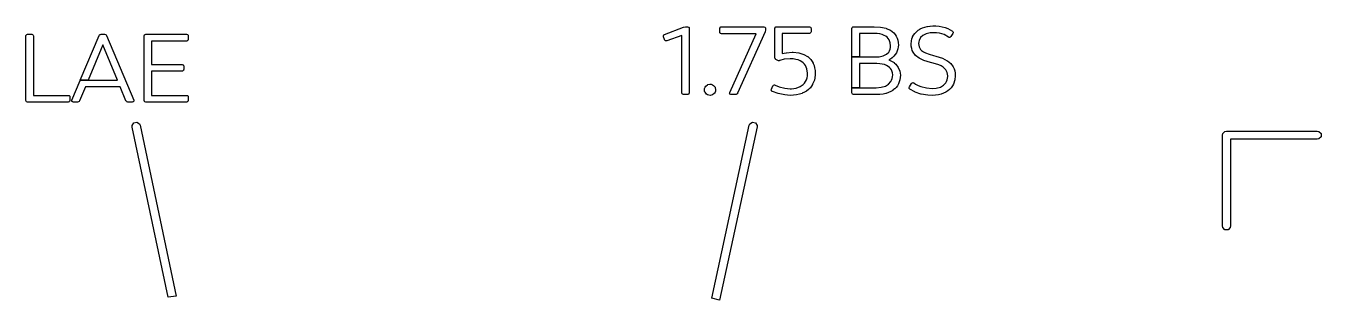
# Model space of a CAD drawing. Extents: x 6.8 to 18.3, y -6.1 to -3.3.
# Drawn here: x 13.121 to 13.868, y -3.487 to -3.329 of the extents above; entities that cross this region are included whole.
import ezdxf

# ---------------------------------------------------------------- set-up
doc = ezdxf.new("R2010")
doc.units = 0
doc.header["$MEASUREMENT"] = 0
doc.layers.add('BLACK', color=7, linetype='CONTINUOUS')

msp = doc.modelspace()

# ---------------------------------------------------------------- linework, layer by layer
at = {"layer": 'BLACK', "linetype": 'CONTINUOUS'}
for p, q in [((13.48971, -3.33393), (13.50063, -3.32957)), ((13.50063, -3.32957), (13.50066, -3.32956)), ((13.50066, -3.32956), (13.50171, -3.32934)), ((13.50171, -3.32934), (13.50175, -3.32934)), ((13.50175, -3.32934), (13.5029, -3.32934)), ((13.5029, -3.32934), (13.50297, -3.32935)), ((13.50297, -3.32935), (13.50351, -3.32953)), ((13.50351, -3.32953), (13.50361, -3.3296)), ((13.50361, -3.3296), (13.50381, -3.32987)), ((13.50381, -3.32987), (13.50385, -3.32995)), ((13.50385, -3.32995), (13.50392, -3.33033)), ((13.50392, -3.33033), (13.50393, -3.33037)), ((13.50393, -3.33037), (13.50393, -3.36748)), ((13.52152, -3.33036), (13.52153, -3.3303)), ((13.52152, -3.3324), (13.52152, -3.33036)), ((13.52153, -3.3303), (13.52171, -3.32975)), ((13.52171, -3.32975), (13.52178, -3.32966)), ((13.52178, -3.32966), (13.52205, -3.32945)), ((13.52205, -3.32945), (13.52213, -3.32942)), ((13.52213, -3.32942), (13.5225, -3.32934)), ((13.5225, -3.32934), (13.52254, -3.32934)), ((13.52254, -3.32934), (13.54685, -3.32934)), ((13.54685, -3.32934), (13.54691, -3.32935)), ((13.54691, -3.32935), (13.54746, -3.32953)), ((13.54746, -3.32953), (13.54755, -3.3296)), ((13.54755, -3.3296), (13.54776, -3.32987)), ((13.54776, -3.32987), (13.54779, -3.32995)), ((13.54779, -3.32995), (13.54787, -3.33032)), ((13.54787, -3.33032), (13.54787, -3.33036)), ((13.54787, -3.33036), (13.54787, -3.33113)), ((13.55325, -3.33036), (13.55326, -3.3303)), ((13.55325, -3.34703), (13.55325, -3.33036)), ((13.55326, -3.3303), (13.55344, -3.32975)), ((13.55344, -3.32975), (13.55351, -3.32966)), ((13.55351, -3.32966), (13.55378, -3.32945)), ((13.55378, -3.32945), (13.55386, -3.32942)), ((13.55386, -3.32942), (13.55423, -3.32934)), ((13.55423, -3.32934), (13.55427, -3.32934)), ((13.55427, -3.32934), (13.57312, -3.32934)), ((13.57312, -3.32934), (13.57318, -3.32935)), ((13.57318, -3.32935), (13.57373, -3.32953)), ((13.57373, -3.32953), (13.57382, -3.3296)), ((13.57382, -3.3296), (13.57403, -3.32987)), ((13.57403, -3.32987), (13.57407, -3.32995)), ((13.57407, -3.32995), (13.57414, -3.33032)), ((13.57414, -3.33032), (13.57414, -3.33036)), ((13.57414, -3.33036), (13.57414, -3.33218)), ((13.59768, -3.33036), (13.59769, -3.3303)), ((13.59768, -3.34672), (13.59768, -3.33036)), ((13.59769, -3.3303), (13.59787, -3.32975)), ((13.59787, -3.32975), (13.59794, -3.32966)), ((13.59794, -3.32966), (13.59821, -3.32945)), ((13.59821, -3.32945), (13.59829, -3.32942)), ((13.59829, -3.32942), (13.59866, -3.32934)), ((13.59866, -3.32934), (13.5987, -3.32934)), ((13.5987, -3.32934), (13.61044, -3.32934)), ((13.61044, -3.32934), (13.61046, -3.32934)), ((13.61046, -3.32934), (13.61415, -3.32957)), ((13.61415, -3.32957), (13.61418, -3.32958)), ((13.61418, -3.32958), (13.61738, -3.33029)), ((13.61738, -3.33029), (13.61741, -3.3303)), ((13.61741, -3.3303), (13.6199, -3.33141)), ((13.63706, -3.33067), (13.63831, -3.33005)), ((13.63831, -3.33005), (13.63833, -3.33004)), ((13.63833, -3.33004), (13.63968, -3.32955)), ((13.63968, -3.32955), (13.6397, -3.32954)), ((13.6397, -3.32954), (13.64115, -3.32918)), ((13.64115, -3.32918), (13.64117, -3.32918)), ((13.64117, -3.32918), (13.6427, -3.32896)), ((13.6427, -3.32896), (13.64272, -3.32895)), ((13.64272, -3.32895), (13.64432, -3.32888)), ((13.64432, -3.32888), (13.64433, -3.32888)), ((13.64433, -3.32888), (13.64601, -3.32892)), ((13.64601, -3.32892), (13.64602, -3.32892)), ((13.64602, -3.32892), (13.648, -3.3291)), ((13.648, -3.3291), (13.64802, -3.3291)), ((13.64802, -3.3291), (13.6498, -3.3294)), ((13.6498, -3.3294), (13.64981, -3.32941)), ((13.64981, -3.32941), (13.65144, -3.32984)), ((13.65144, -3.32984), (13.65146, -3.32984)), ((13.65146, -3.32984), (13.65291, -3.33039)), ((13.65291, -3.33039), (13.65293, -3.3304)), ((13.65293, -3.3304), (13.65434, -3.33111)), ((13.12146, -3.33474), (13.12147, -3.33468)), ((13.12146, -3.37186), (13.12146, -3.33474)), ((13.12147, -3.33468), (13.12165, -3.33413)), ((13.12165, -3.33413), (13.12172, -3.33403)), ((13.12172, -3.33403), (13.12199, -3.33383)), ((13.12199, -3.33383), (13.12207, -3.33379)), ((13.12207, -3.33379), (13.12244, -3.33372)), ((13.12244, -3.33372), (13.12248, -3.33372)), ((13.12248, -3.33372), (13.12474, -3.33372)), ((13.12474, -3.33372), (13.1248, -3.33373)), ((13.1248, -3.33373), (13.12535, -3.33391)), ((13.12535, -3.33391), (13.12544, -3.33397)), ((13.12544, -3.33397), (13.12565, -3.33425)), ((13.12565, -3.33425), (13.12569, -3.33433)), ((13.12569, -3.33433), (13.12576, -3.3347)), ((13.12576, -3.3347), (13.12576, -3.33474)), ((13.12576, -3.33474), (13.12576, -3.36896)), ((13.15281, -3.36019), (13.16367, -3.3345)), ((13.16367, -3.3345), (13.16369, -3.33447)), ((13.16369, -3.33447), (13.16391, -3.33412)), ((13.16391, -3.33412), (13.16397, -3.33406)), ((13.16397, -3.33406), (13.16431, -3.33383)), ((13.16431, -3.33383), (13.16439, -3.3338)), ((13.16439, -3.3338), (13.16481, -3.33372)), ((13.16481, -3.33372), (13.16485, -3.33372)), ((13.16485, -3.33372), (13.16678, -3.33372)), ((13.16678, -3.33372), (13.16682, -3.33372)), ((13.16682, -3.33372), (13.16731, -3.33383)), ((13.16731, -3.33383), (13.16738, -3.33386)), ((13.16738, -3.33386), (13.16768, -3.33408)), ((13.16768, -3.33408), (13.16773, -3.33414)), ((13.16773, -3.33414), (13.16794, -3.33447)), ((13.16794, -3.33447), (13.16795, -3.3345)), ((13.16795, -3.3345), (13.1836, -3.37167)), ((13.18965, -3.33474), (13.18966, -3.33468)), ((13.18965, -3.37186), (13.18965, -3.33474)), ((13.18966, -3.33468), (13.18984, -3.33413)), ((13.18984, -3.33413), (13.18991, -3.33403)), ((13.18991, -3.33403), (13.19019, -3.33383)), ((13.19019, -3.33383), (13.19027, -3.33379)), ((13.19027, -3.33379), (13.19064, -3.33372)), ((13.19064, -3.33372), (13.19068, -3.33372)), ((13.19068, -3.33372), (13.21404, -3.33372)), ((13.21404, -3.33764), (13.19396, -3.33764)), ((13.19396, -3.33764), (13.19396, -3.3511)), ((13.21404, -3.33372), (13.21411, -3.33373)), ((13.21408, -3.33763), (13.21404, -3.33764)), ((13.21445, -3.33756), (13.21408, -3.33763)), ((13.21411, -3.33373), (13.21465, -3.33391)), ((13.21453, -3.33753), (13.21445, -3.33756)), ((13.21481, -3.33732), (13.21453, -3.33753)), ((13.21465, -3.33391), (13.21475, -3.33397)), ((13.21475, -3.33397), (13.21496, -3.33425)), ((13.21488, -3.33722), (13.21481, -3.33732)), ((13.21506, -3.33668), (13.21488, -3.33722)), ((13.21496, -3.33425), (13.21499, -3.33433)), ((13.21499, -3.33433), (13.21506, -3.3347)), ((13.21506, -3.3347), (13.21507, -3.33474)), ((13.21507, -3.33661), (13.21506, -3.33668)), ((13.21507, -3.33474), (13.21507, -3.33661)), ((13.48906, -3.33461), (13.48909, -3.33449)), ((13.48909, -3.33517), (13.48906, -3.33461)), ((13.48909, -3.33449), (13.48927, -3.3342)), ((13.48911, -3.33523), (13.48909, -3.33517)), ((13.48971, -3.33683), (13.48911, -3.33523)), ((13.48927, -3.3342), (13.48934, -3.33414)), ((13.48934, -3.33414), (13.48969, -3.33394)), ((13.48969, -3.33394), (13.48971, -3.33393)), ((13.48972, -3.33686), (13.48971, -3.33683)), ((13.48992, -3.3372), (13.48972, -3.33686)), ((13.48998, -3.33727), (13.48992, -3.3372)), ((13.49027, -3.33745), (13.48998, -3.33727)), ((13.49039, -3.33748), (13.49027, -3.33745)), ((13.49095, -3.33745), (13.49039, -3.33748)), ((13.49101, -3.33744), (13.49095, -3.33745)), ((13.49962, -3.33434), (13.49101, -3.33744)), ((13.49962, -3.36748), (13.49962, -3.33434)), ((13.52152, -3.33244), (13.52152, -3.3324)), ((13.52159, -3.33281), (13.52152, -3.33244)), ((13.52163, -3.33289), (13.52159, -3.33281)), ((13.52184, -3.33317), (13.52163, -3.33289)), ((13.52193, -3.33324), (13.52184, -3.33317)), ((13.52248, -3.33342), (13.52193, -3.33324)), ((13.52254, -3.33343), (13.52248, -3.33342)), ((13.54252, -3.33343), (13.52254, -3.33343)), ((13.52732, -3.36724), (13.54252, -3.33343)), ((13.54763, -3.33226), (13.53176, -3.36778)), ((13.54765, -3.33222), (13.54763, -3.33226)), ((13.54787, -3.33118), (13.54765, -3.33222)), ((13.54787, -3.33113), (13.54787, -3.33118)), ((13.57312, -3.33321), (13.5575, -3.33321)), ((13.5575, -3.33321), (13.5575, -3.34491)), ((13.57316, -3.3332), (13.57312, -3.33321)), ((13.57353, -3.33313), (13.57316, -3.3332)), ((13.57361, -3.33309), (13.57353, -3.33313)), ((13.57388, -3.33289), (13.57361, -3.33309)), ((13.57395, -3.33279), (13.57388, -3.33289)), ((13.57413, -3.33224), (13.57395, -3.33279)), ((13.57414, -3.33218), (13.57413, -3.33224)), ((13.61033, -3.33326), (13.60199, -3.33326)), ((13.60199, -3.33326), (13.60199, -3.34672)), ((13.61215, -3.33334), (13.61033, -3.33326)), ((13.61376, -3.33356), (13.61215, -3.33334)), ((13.6151, -3.33389), (13.61376, -3.33356)), ((13.61626, -3.33434), (13.6151, -3.33389)), ((13.6172, -3.33486), (13.61626, -3.33434)), ((13.61801, -3.33547), (13.6172, -3.33486)), ((13.61865, -3.33614), (13.61801, -3.33547)), ((13.61916, -3.33689), (13.61865, -3.33614)), ((13.61982, -3.33866), (13.61916, -3.33689)), ((13.6199, -3.33141), (13.61993, -3.33143)), ((13.61993, -3.33143), (13.62094, -3.33212)), ((13.62094, -3.33212), (13.62096, -3.33214)), ((13.62096, -3.33214), (13.62184, -3.33291)), ((13.62184, -3.33291), (13.62186, -3.33293)), ((13.62186, -3.33293), (13.62262, -3.33381)), ((13.62262, -3.33381), (13.62263, -3.33383)), ((13.62263, -3.33383), (13.62325, -3.33479)), ((13.62325, -3.33479), (13.62327, -3.33482)), ((13.62327, -3.33482), (13.62378, -3.33591)), ((13.62378, -3.33591), (13.62379, -3.33593)), ((13.62379, -3.33593), (13.62415, -3.33711)), ((13.62415, -3.33711), (13.62416, -3.33713)), ((13.62416, -3.33713), (13.62439, -3.33848)), ((13.63184, -3.33919), (13.63197, -3.33763)), ((13.63197, -3.3376), (13.63225, -3.33643)), ((13.63197, -3.33763), (13.63197, -3.3376)), ((13.63225, -3.33643), (13.63226, -3.33641)), ((13.63226, -3.33641), (13.63268, -3.3353)), ((13.63268, -3.3353), (13.63269, -3.33528)), ((13.63269, -3.33528), (13.63327, -3.33422)), ((13.63327, -3.33422), (13.63328, -3.33419)), ((13.63328, -3.33419), (13.634, -3.33321)), ((13.634, -3.33321), (13.63401, -3.33319)), ((13.63401, -3.33319), (13.63488, -3.33227)), ((13.63488, -3.33227), (13.6349, -3.33225)), ((13.6349, -3.33225), (13.63589, -3.33143)), ((13.63589, -3.33143), (13.63591, -3.33141)), ((13.63591, -3.33141), (13.63704, -3.33068)), ((13.63643, -3.33722), (13.63622, -3.33812)), ((13.63725, -3.33565), (13.63643, -3.33722)), ((13.63704, -3.33068), (13.63706, -3.33067)), ((13.63858, -3.33438), (13.63725, -3.33565)), ((13.64045, -3.33343), (13.63858, -3.33438)), ((13.64289, -3.33288), (13.64045, -3.33343)), ((13.64444, -3.3328), (13.64289, -3.33288)), ((13.64646, -3.33288), (13.64444, -3.3328)), ((13.64821, -3.33311), (13.64646, -3.33288)), ((13.64961, -3.33344), (13.64821, -3.33311)), ((13.65088, -3.3339), (13.64961, -3.33344)), ((13.65338, -3.33531), (13.65088, -3.3339)), ((13.65339, -3.33531), (13.65338, -3.33531)), ((13.65375, -3.33549), (13.65339, -3.33531)), ((13.65385, -3.33551), (13.65375, -3.33549)), ((13.65417, -3.33549), (13.65385, -3.33551)), ((13.65429, -3.33544), (13.65417, -3.33549)), ((13.65471, -3.33506), (13.65429, -3.33544)), ((13.65434, -3.33111), (13.65436, -3.33112)), ((13.65436, -3.33112), (13.65562, -3.33194)), ((13.65474, -3.33503), (13.65471, -3.33506)), ((13.65584, -3.33337), (13.65474, -3.33503)), ((13.65562, -3.33194), (13.65567, -3.33199)), ((13.65567, -3.33199), (13.65596, -3.33237)), ((13.65586, -3.33334), (13.65584, -3.33337)), ((13.65603, -3.33293), (13.65586, -3.33334)), ((13.65596, -3.33237), (13.656, -3.33247)), ((13.656, -3.33247), (13.65604, -3.33284)), ((13.65604, -3.33284), (13.65603, -3.33293)), ((13.16578, -3.33983), (13.15731, -3.36019)), ((13.17425, -3.36019), (13.16578, -3.33983)), ((13.5575, -3.34491), (13.55987, -3.34437)), ((13.55987, -3.34437), (13.5599, -3.34437)), ((13.5599, -3.34437), (13.56318, -3.34408)), ((13.56318, -3.34408), (13.5632, -3.34408)), ((13.5632, -3.34408), (13.56377, -3.34408)), ((13.56377, -3.34408), (13.56378, -3.34409)), ((13.56378, -3.34409), (13.56711, -3.34445)), ((13.56711, -3.34445), (13.56714, -3.34445)), ((13.56714, -3.34445), (13.56989, -3.3453)), ((13.56989, -3.3453), (13.56993, -3.34532)), ((13.56993, -3.34532), (13.57217, -3.3466)), ((13.61576, -3.34616), (13.61758, -3.34524)), ((13.61758, -3.34524), (13.6189, -3.34396)), ((13.6189, -3.34396), (13.61936, -3.3432)), ((13.61936, -3.3432), (13.61971, -3.34235)), ((13.61971, -3.34235), (13.61993, -3.34141)), ((13.62, -3.34039), (13.61982, -3.33866)), ((13.61993, -3.34141), (13.62, -3.34039)), ((13.62331, -3.34442), (13.62266, -3.34544)), ((13.62333, -3.3444), (13.62331, -3.34442)), ((13.62385, -3.34329), (13.62333, -3.3444)), ((13.62386, -3.34326), (13.62385, -3.34329)), ((13.62421, -3.34213), (13.62386, -3.34326)), ((13.62422, -3.34211), (13.62421, -3.34213)), ((13.62442, -3.34091), (13.62422, -3.34211)), ((13.62439, -3.33848), (13.6244, -3.3385)), ((13.6244, -3.3385), (13.62447, -3.33993)), ((13.62443, -3.34089), (13.62442, -3.34091)), ((13.62447, -3.33995), (13.62443, -3.34089)), ((13.62447, -3.33993), (13.62447, -3.33995)), ((13.63184, -3.33922), (13.63184, -3.33919)), ((13.63192, -3.3406), (13.63184, -3.33922)), ((13.63192, -3.34062), (13.63192, -3.3406)), ((13.63215, -3.3419), (13.63192, -3.34062)), ((13.63215, -3.34192), (13.63215, -3.3419)), ((13.63251, -3.34303), (13.63215, -3.34192)), ((13.63252, -3.34305), (13.63251, -3.34303)), ((13.63301, -3.34407), (13.63252, -3.34305)), ((13.63303, -3.34411), (13.63301, -3.34407)), ((13.63439, -3.34588), (13.63303, -3.34411)), ((13.63622, -3.33812), (13.63615, -3.3391)), ((13.63615, -3.3391), (13.63622, -3.3401)), ((13.63622, -3.3401), (13.63642, -3.34096)), ((13.63642, -3.34096), (13.63675, -3.34173)), ((13.63675, -3.34173), (13.63725, -3.34247)), ((13.63725, -3.34247), (13.63789, -3.34314)), ((13.63789, -3.34314), (13.63887, -3.34385)), ((13.63887, -3.34385), (13.64005, -3.34447)), ((13.64005, -3.34447), (13.64216, -3.34527)), ((13.64216, -3.34527), (13.64471, -3.34595)), ((13.19396, -3.3511), (13.2114, -3.3511)), ((13.2114, -3.3511), (13.21146, -3.35111)), ((13.21146, -3.35111), (13.21201, -3.35129)), ((13.21201, -3.35129), (13.21211, -3.35136)), ((13.21211, -3.35136), (13.21231, -3.35164)), ((13.21231, -3.35164), (13.21235, -3.35172)), ((13.21235, -3.35172), (13.21242, -3.35209)), ((13.21242, -3.35209), (13.21242, -3.35213)), ((13.21242, -3.35213), (13.21242, -3.354)), ((13.55325, -3.34706), (13.55325, -3.34703)), ((13.55333, -3.34753), (13.55325, -3.34706)), ((13.55336, -3.34761), (13.55333, -3.34753)), ((13.55361, -3.34798), (13.55336, -3.34761)), ((13.55366, -3.34803), (13.55361, -3.34798)), ((13.55388, -3.34818), (13.55366, -3.34803)), ((13.55389, -3.34819), (13.55388, -3.34818)), ((13.55488, -3.34879), (13.55389, -3.34819)), ((13.55492, -3.34881), (13.55488, -3.34879)), ((13.55536, -3.34897), (13.55492, -3.34881)), ((13.55544, -3.34898), (13.55536, -3.34897)), ((13.55587, -3.34896), (13.55544, -3.34898)), ((13.55592, -3.34895), (13.55587, -3.34896)), ((13.55615, -3.34887), (13.55592, -3.34895)), ((13.55866, -3.34818), (13.55615, -3.34887)), ((13.5621, -3.34789), (13.55866, -3.34818)), ((13.56377, -3.34796), (13.5621, -3.34789)), ((13.5653, -3.34819), (13.56377, -3.34796)), ((13.56661, -3.34853), (13.5653, -3.34819)), ((13.56778, -3.349), (13.56661, -3.34853)), ((13.56876, -3.34955), (13.56778, -3.349)), ((13.56961, -3.35021), (13.56876, -3.34955)), ((13.57032, -3.35095), (13.56961, -3.35021)), ((13.57091, -3.35178), (13.57032, -3.35095)), ((13.57175, -3.35373), (13.57091, -3.35178)), ((13.57217, -3.3466), (13.57221, -3.34662)), ((13.57221, -3.34662), (13.57398, -3.34832)), ((13.57398, -3.34832), (13.574, -3.34834)), ((13.574, -3.34834), (13.57473, -3.34935)), ((13.57473, -3.34935), (13.57474, -3.34937)), ((13.57474, -3.34937), (13.57534, -3.35049)), ((13.57534, -3.35049), (13.57535, -3.35051)), ((13.57535, -3.35051), (13.57584, -3.35176)), ((13.57584, -3.35176), (13.57585, -3.35178)), ((13.57585, -3.35178), (13.5762, -3.35314)), ((13.59768, -3.36458), (13.59768, -3.34672)), ((13.59768, -3.34672), (13.60199, -3.34672)), ((13.60199, -3.34672), (13.59768, -3.34672)), ((13.60199, -3.34672), (13.61209, -3.34672)), ((13.61209, -3.35065), (13.60199, -3.35065)), ((13.60199, -3.35065), (13.60199, -3.36458)), ((13.61209, -3.34672), (13.61338, -3.34666)), ((13.61374, -3.35072), (13.61209, -3.35065)), ((13.61338, -3.34666), (13.61576, -3.34616)), ((13.6152, -3.35093), (13.61374, -3.35072)), ((13.61647, -3.35126), (13.6152, -3.35093)), ((13.61758, -3.3517), (13.61647, -3.35126)), ((13.61852, -3.35223), (13.61758, -3.3517)), ((13.61931, -3.35284), (13.61852, -3.35223)), ((13.61982, -3.34808), (13.61904, -3.3485)), ((13.61904, -3.3485), (13.62093, -3.34936)), ((13.61984, -3.34806), (13.61982, -3.34808)), ((13.62087, -3.34732), (13.61984, -3.34806)), ((13.62089, -3.3473), (13.62087, -3.34732)), ((13.62182, -3.34645), (13.62089, -3.3473)), ((13.62093, -3.34936), (13.62096, -3.34938)), ((13.62096, -3.34938), (13.622, -3.35009)), ((13.62183, -3.34643), (13.62182, -3.34645)), ((13.62264, -3.34546), (13.62183, -3.34643)), ((13.622, -3.35009), (13.62202, -3.35011)), ((13.62202, -3.35011), (13.62294, -3.35092)), ((13.62266, -3.34544), (13.62264, -3.34546)), ((13.62294, -3.35092), (13.62296, -3.35094)), ((13.62296, -3.35094), (13.62441, -3.35281)), ((13.62441, -3.35281), (13.62443, -3.35286)), ((13.63443, -3.34591), (13.63439, -3.34588)), ((13.63638, -3.34744), (13.63443, -3.34591)), ((13.63642, -3.34746), (13.63638, -3.34744)), ((13.63915, -3.3488), (13.63642, -3.34746)), ((13.63918, -3.34881), (13.63915, -3.3488)), ((13.64297, -3.34997), (13.63918, -3.34881)), ((13.64299, -3.34997), (13.64297, -3.34997)), ((13.64367, -3.35013), (13.64299, -3.34997)), ((13.64595, -3.35071), (13.64367, -3.35013)), ((13.64471, -3.34595), (13.64608, -3.3463)), ((13.64787, -3.35137), (13.64595, -3.35071)), ((13.64608, -3.3463), (13.6461, -3.3463)), ((13.6461, -3.3463), (13.64991, -3.34758)), ((13.64922, -3.352), (13.64787, -3.35137)), ((13.65034, -3.35271), (13.64922, -3.352)), ((13.64991, -3.34758), (13.64994, -3.34759)), ((13.64994, -3.34759), (13.65267, -3.34902)), ((13.65115, -3.35339), (13.65034, -3.35271)), ((13.65267, -3.34902), (13.65271, -3.34904)), ((13.65271, -3.34904), (13.65466, -3.35064)), ((13.65466, -3.35064), (13.65469, -3.35068)), ((13.65469, -3.35068), (13.65606, -3.35253)), ((13.65606, -3.35253), (13.65608, -3.35256)), ((13.65608, -3.35256), (13.65657, -3.35364)), ((13.15276, -3.36031), (13.15281, -3.36019)), ((13.15281, -3.36019), (13.15731, -3.36019)), ((13.15731, -3.36019), (13.15281, -3.36019)), ((13.15731, -3.36019), (13.17425, -3.36019)), ((13.2114, -3.35502), (13.19396, -3.35502)), ((13.19396, -3.35502), (13.19396, -3.36896)), ((13.21144, -3.35502), (13.2114, -3.35502)), ((13.21181, -3.35495), (13.21144, -3.35502)), ((13.21189, -3.35491), (13.21181, -3.35495)), ((13.21216, -3.35471), (13.21189, -3.35491)), ((13.21223, -3.35461), (13.21216, -3.35471)), ((13.21241, -3.35406), (13.21223, -3.35461)), ((13.21242, -3.354), (13.21241, -3.35406)), ((13.57097, -3.36099), (13.57145, -3.36001)), ((13.57145, -3.36001), (13.5718, -3.35894)), ((13.57209, -3.35614), (13.57175, -3.35373)), ((13.5718, -3.35894), (13.57202, -3.35776)), ((13.57202, -3.35776), (13.57209, -3.35649)), ((13.57209, -3.35649), (13.57209, -3.35614)), ((13.57602, -3.36017), (13.57504, -3.36261)), ((13.57603, -3.36012), (13.57602, -3.36017)), ((13.57648, -3.3573), (13.57603, -3.36012)), ((13.5762, -3.35314), (13.57621, -3.35316)), ((13.57621, -3.35316), (13.57643, -3.35467)), ((13.57643, -3.35467), (13.57644, -3.35469)), ((13.57644, -3.35469), (13.57651, -3.35632)), ((13.57649, -3.35727), (13.57648, -3.3573)), ((13.57651, -3.35634), (13.57649, -3.35727)), ((13.57651, -3.35632), (13.57651, -3.35634)), ((13.61996, -3.35352), (13.61931, -3.35284)), ((13.62046, -3.35425), (13.61996, -3.35352)), ((13.6201, -3.36105), (13.62057, -3.3602)), ((13.62109, -3.35592), (13.62046, -3.35425)), ((13.62057, -3.3602), (13.62092, -3.35927)), ((13.62092, -3.35927), (13.62114, -3.35823)), ((13.62121, -3.3571), (13.62109, -3.35592)), ((13.62114, -3.35823), (13.62121, -3.3571)), ((13.62443, -3.35286), (13.62532, -3.35497)), ((13.62535, -3.36004), (13.62455, -3.36237)), ((13.62532, -3.35497), (13.62533, -3.35502)), ((13.62533, -3.35502), (13.62563, -3.35729)), ((13.62536, -3.35999), (13.62535, -3.36004)), ((13.62563, -3.35733), (13.62536, -3.35999)), ((13.62563, -3.35729), (13.62563, -3.35733)), ((13.6518, -3.35415), (13.65115, -3.35339)), ((13.65228, -3.35493), (13.6518, -3.35415)), ((13.65262, -3.35577), (13.65228, -3.35493)), ((13.65231, -3.36098), (13.65266, -3.3601)), ((13.65294, -3.35777), (13.65262, -3.35577)), ((13.65266, -3.3601), (13.65287, -3.35914)), ((13.65287, -3.35914), (13.65295, -3.35808)), ((13.65295, -3.35808), (13.65294, -3.35777)), ((13.65657, -3.35364), (13.65658, -3.35366)), ((13.65658, -3.35366), (13.65694, -3.35482)), ((13.65704, -3.36), (13.65672, -3.36125)), ((13.65694, -3.35482), (13.65694, -3.35485)), ((13.65694, -3.35485), (13.65717, -3.3562)), ((13.65705, -3.35997), (13.65704, -3.36)), ((13.65725, -3.35772), (13.65705, -3.35997)), ((13.65717, -3.3562), (13.65718, -3.35622)), ((13.65718, -3.35622), (13.65725, -3.35769)), ((13.65725, -3.35769), (13.65725, -3.35772)), ((13.14796, -3.37167), (13.15276, -3.36031)), ((13.15572, -3.36411), (13.15241, -3.3721)), ((13.17585, -3.36411), (13.15572, -3.36411)), ((13.17916, -3.3721), (13.17585, -3.36411)), ((13.49962, -3.36752), (13.49962, -3.36748)), ((13.4997, -3.36789), (13.49962, -3.36752)), ((13.50392, -3.36754), (13.50374, -3.36809)), ((13.50393, -3.36748), (13.50392, -3.36754)), ((13.51268, -3.36571), (13.51276, -3.36499)), ((13.51268, -3.36576), (13.51268, -3.36571)), ((13.51275, -3.36646), (13.51268, -3.36576)), ((13.51276, -3.3665), (13.51275, -3.36646)), ((13.51276, -3.36499), (13.51277, -3.36494)), ((13.51298, -3.36714), (13.51276, -3.3665)), ((13.51277, -3.36494), (13.51301, -3.3643)), ((13.51301, -3.3672), (13.51298, -3.36714)), ((13.51301, -3.3643), (13.51303, -3.36426)), ((13.51383, -3.36824), (13.51301, -3.3672)), ((13.51303, -3.36426), (13.51339, -3.36369)), ((13.51339, -3.36369), (13.51344, -3.36364)), ((13.51344, -3.36364), (13.51447, -3.36284)), ((13.51447, -3.36284), (13.51455, -3.3628)), ((13.51455, -3.3628), (13.51586, -3.36251)), ((13.51586, -3.36251), (13.51593, -3.36251)), ((13.51593, -3.36251), (13.51657, -3.36258)), ((13.51657, -3.36258), (13.51661, -3.36259)), ((13.51661, -3.36259), (13.51726, -3.36281)), ((13.51726, -3.36281), (13.51731, -3.36283)), ((13.51731, -3.36283), (13.51787, -3.36319)), ((13.51787, -3.36319), (13.51792, -3.36324)), ((13.51792, -3.36324), (13.51875, -3.3643)), ((13.51875, -3.3672), (13.5184, -3.36777)), ((13.51875, -3.3643), (13.51879, -3.36438)), ((13.51877, -3.36716), (13.51875, -3.3672)), ((13.51899, -3.36651), (13.51877, -3.36716)), ((13.51879, -3.36438), (13.51908, -3.3657)), ((13.519, -3.36646), (13.51899, -3.36651)), ((13.51908, -3.36576), (13.519, -3.36646)), ((13.51908, -3.3657), (13.51908, -3.36576)), ((13.5272, -3.36768), (13.52731, -3.36727)), ((13.5272, -3.36778), (13.5272, -3.36768)), ((13.52731, -3.36727), (13.52732, -3.36724)), ((13.55122, -3.3658), (13.55132, -3.36541)), ((13.55122, -3.3659), (13.55122, -3.3658)), ((13.5513, -3.36624), (13.55122, -3.3659)), ((13.55137, -3.36634), (13.5513, -3.36624)), ((13.55132, -3.36541), (13.55133, -3.36538)), ((13.55133, -3.36538), (13.55216, -3.36351)), ((13.55178, -3.36666), (13.55137, -3.36634)), ((13.55183, -3.36669), (13.55178, -3.36666)), ((13.55508, -3.36791), (13.55183, -3.36669)), ((13.55216, -3.36351), (13.55219, -3.36347)), ((13.55219, -3.36347), (13.55249, -3.36308)), ((13.55249, -3.36308), (13.5526, -3.36301)), ((13.5526, -3.36301), (13.55295, -3.36291)), ((13.55295, -3.36291), (13.55305, -3.36291)), ((13.55305, -3.36291), (13.55349, -3.36301)), ((13.55349, -3.36301), (13.55352, -3.36303)), ((13.55352, -3.36303), (13.55568, -3.36396)), ((13.55568, -3.36396), (13.55905, -3.36491)), ((13.55905, -3.36491), (13.5621, -3.36521)), ((13.5621, -3.36521), (13.56279, -3.3652)), ((13.56279, -3.3652), (13.56559, -3.3648)), ((13.56559, -3.3648), (13.56787, -3.36393)), ((13.56787, -3.36393), (13.56966, -3.36264)), ((13.57027, -3.36721), (13.56895, -3.3678)), ((13.56966, -3.36264), (13.57037, -3.36187)), ((13.57029, -3.3672), (13.57027, -3.36721)), ((13.57149, -3.36649), (13.57029, -3.3672)), ((13.57037, -3.36187), (13.57097, -3.36099)), ((13.57151, -3.36647), (13.57149, -3.36649)), ((13.57256, -3.36567), (13.57151, -3.36647)), ((13.57258, -3.36566), (13.57256, -3.36567)), ((13.57351, -3.36475), (13.57258, -3.36566)), ((13.57353, -3.36473), (13.57351, -3.36475)), ((13.57433, -3.36374), (13.57353, -3.36473)), ((13.57434, -3.36372), (13.57433, -3.36374)), ((13.57502, -3.36264), (13.57434, -3.36372)), ((13.57504, -3.36261), (13.57502, -3.36264)), ((13.59768, -3.36748), (13.59768, -3.36458)), ((13.59768, -3.36458), (13.60199, -3.36458)), ((13.60199, -3.36458), (13.59768, -3.36458)), ((13.59768, -3.36752), (13.59768, -3.36748)), ((13.59775, -3.36789), (13.59768, -3.36752)), ((13.60199, -3.36458), (13.61165, -3.36458)), ((13.61165, -3.36458), (13.61456, -3.36433)), ((13.61456, -3.36433), (13.61696, -3.3636)), ((13.61696, -3.3636), (13.61879, -3.36249)), ((13.61884, -3.36736), (13.61735, -3.36784)), ((13.61879, -3.36249), (13.6201, -3.36105)), ((13.61886, -3.36735), (13.61884, -3.36736)), ((13.62014, -3.36677), (13.61886, -3.36735)), ((13.62016, -3.36676), (13.62014, -3.36677)), ((13.62132, -3.36608), (13.62016, -3.36676)), ((13.62134, -3.36606), (13.62132, -3.36608)), ((13.62232, -3.3653), (13.62134, -3.36606)), ((13.62234, -3.36528), (13.62232, -3.3653)), ((13.6232, -3.36441), (13.62234, -3.36528)), ((13.62321, -3.36439), (13.6232, -3.36441)), ((13.62393, -3.36345), (13.62321, -3.36439)), ((13.62394, -3.36343), (13.62393, -3.36345)), ((13.62454, -3.3624), (13.62394, -3.36343)), ((13.62455, -3.36237), (13.62454, -3.3624)), ((13.63063, -3.36455), (13.63065, -3.36446)), ((13.63067, -3.36492), (13.63063, -3.36455)), ((13.63065, -3.36446), (13.6308, -3.36407)), ((13.63072, -3.36503), (13.63067, -3.36492)), ((13.63106, -3.36543), (13.63072, -3.36503)), ((13.6308, -3.36407), (13.63082, -3.36404)), ((13.63082, -3.36404), (13.63203, -3.36211)), ((13.63112, -3.36547), (13.63106, -3.36543)), ((13.63403, -3.36703), (13.63112, -3.36547)), ((13.63203, -3.36211), (13.63207, -3.36207)), ((13.63207, -3.36207), (13.63247, -3.3617)), ((13.63247, -3.3617), (13.63259, -3.36165)), ((13.63259, -3.36165), (13.63294, -3.36162)), ((13.63294, -3.36162), (13.63303, -3.36164)), ((13.63303, -3.36164), (13.63344, -3.36181)), ((13.63344, -3.36181), (13.63346, -3.36183)), ((13.63346, -3.36183), (13.63443, -3.36244)), ((13.63406, -3.36705), (13.63403, -3.36703)), ((13.6375, -3.36819), (13.63406, -3.36705)), ((13.63443, -3.36244), (13.63587, -3.3632)), ((13.63587, -3.3632), (13.63741, -3.36383)), ((13.63741, -3.36383), (13.64068, -3.3647)), ((13.64068, -3.3647), (13.64405, -3.36499)), ((13.64405, -3.36499), (13.64627, -3.36483)), ((13.64627, -3.36483), (13.64868, -3.36418)), ((13.64868, -3.36418), (13.65052, -3.36314)), ((13.65052, -3.36776), (13.6505, -3.36777)), ((13.65052, -3.36314), (13.65184, -3.36177)), ((13.65179, -3.36715), (13.65052, -3.36776)), ((13.65181, -3.36713), (13.65179, -3.36715)), ((13.65297, -3.36639), (13.65181, -3.36713)), ((13.65184, -3.36177), (13.65231, -3.36098)), ((13.65299, -3.36637), (13.65297, -3.36639)), ((13.65399, -3.36555), (13.65299, -3.36637)), ((13.65401, -3.36553), (13.65399, -3.36555)), ((13.65489, -3.36459), (13.65401, -3.36553)), ((13.65491, -3.36457), (13.65489, -3.36459)), ((13.65564, -3.36357), (13.65491, -3.36457)), ((13.65565, -3.36355), (13.65564, -3.36357)), ((13.65625, -3.36245), (13.65565, -3.36355)), ((13.65626, -3.36243), (13.65625, -3.36245)), ((13.65672, -3.36127), (13.65626, -3.36243)), ((13.65672, -3.36125), (13.65672, -3.36127)), ((13.12146, -3.3719), (13.12146, -3.37186)), ((13.12153, -3.37227), (13.12146, -3.3719)), ((13.12157, -3.37235), (13.12153, -3.37227)), ((13.12177, -3.37262), (13.12157, -3.37235)), ((13.12187, -3.37269), (13.12177, -3.37262)), ((13.12242, -3.37287), (13.12187, -3.37269)), ((13.12248, -3.37288), (13.12242, -3.37287)), ((13.14585, -3.37288), (13.12248, -3.37288)), ((13.12576, -3.36896), (13.14585, -3.36896)), ((13.14585, -3.36896), (13.14591, -3.36897)), ((13.14589, -3.37288), (13.14585, -3.37288)), ((13.14626, -3.3728), (13.14589, -3.37288)), ((13.14591, -3.36897), (13.14646, -3.36915)), ((13.14634, -3.37277), (13.14626, -3.3728)), ((13.14661, -3.37256), (13.14634, -3.37277)), ((13.14646, -3.36915), (13.14655, -3.36922)), ((13.14655, -3.36922), (13.14676, -3.36949)), ((13.14668, -3.37247), (13.14661, -3.37256)), ((13.14686, -3.37192), (13.14668, -3.37247)), ((13.14676, -3.36949), (13.1468, -3.36957)), ((13.1468, -3.36957), (13.14687, -3.36995)), ((13.14687, -3.37186), (13.14686, -3.37192)), ((13.14687, -3.36995), (13.14687, -3.36998)), ((13.14687, -3.36998), (13.14687, -3.37186)), ((13.14788, -3.37209), (13.14795, -3.37171)), ((13.14788, -3.3722), (13.14788, -3.37209)), ((13.14799, -3.37249), (13.14788, -3.3722)), ((13.14795, -3.37171), (13.14796, -3.37167)), ((13.14799, -3.3725), (13.14799, -3.37249)), ((13.14809, -3.37261), (13.14799, -3.3725)), ((13.14866, -3.37286), (13.14809, -3.37261)), ((13.14874, -3.37288), (13.14866, -3.37286)), ((13.1488, -3.37288), (13.14874, -3.37288)), ((13.14881, -3.37288), (13.1488, -3.37288)), ((13.15123, -3.37288), (13.14881, -3.37288)), ((13.15127, -3.37288), (13.15123, -3.37288)), ((13.15169, -3.3728), (13.15127, -3.37288)), ((13.15177, -3.37277), (13.15169, -3.3728)), ((13.15212, -3.37254), (13.15177, -3.37277)), ((13.15217, -3.37248), (13.15212, -3.37254)), ((13.15239, -3.37213), (13.15217, -3.37248)), ((13.15241, -3.3721), (13.15239, -3.37213)), ((13.17917, -3.37212), (13.17916, -3.3721)), ((13.17938, -3.37246), (13.17917, -3.37212)), ((13.17943, -3.37252), (13.17938, -3.37246)), ((13.17972, -3.37274), (13.17943, -3.37252)), ((13.1798, -3.37277), (13.17972, -3.37274)), ((13.18029, -3.37288), (13.1798, -3.37277)), ((13.18033, -3.37288), (13.18029, -3.37288)), ((13.18276, -3.37288), (13.18033, -3.37288)), ((13.18279, -3.37288), (13.18276, -3.37288)), ((13.18319, -3.3728), (13.18279, -3.37288)), ((13.18328, -3.37276), (13.18319, -3.3728)), ((13.18354, -3.37256), (13.18328, -3.37276)), ((13.18361, -3.37241), (13.18354, -3.37255)), ((13.18354, -3.37255), (13.18354, -3.37256)), ((13.1836, -3.37167), (13.1836, -3.37168)), ((13.1836, -3.37168), (13.18362, -3.37173)), ((13.18364, -3.3718), (13.18361, -3.37241)), ((13.18362, -3.37173), (13.18364, -3.3718)), ((13.18966, -3.3719), (13.18965, -3.37186)), ((13.18973, -3.37227), (13.18966, -3.3719)), ((13.18976, -3.37235), (13.18973, -3.37227)), ((13.18997, -3.37262), (13.18976, -3.37235)), ((13.19007, -3.37269), (13.18997, -3.37262)), ((13.19061, -3.37287), (13.19007, -3.37269)), ((13.19068, -3.37288), (13.19061, -3.37287)), ((13.21404, -3.37288), (13.19068, -3.37288)), ((13.19396, -3.36896), (13.21404, -3.36896)), ((13.21404, -3.36896), (13.21411, -3.36897)), ((13.21408, -3.37288), (13.21404, -3.37288)), ((13.21446, -3.3728), (13.21408, -3.37288)), ((13.21411, -3.36897), (13.21465, -3.36915)), ((13.21454, -3.37277), (13.21446, -3.3728)), ((13.21481, -3.37256), (13.21454, -3.37277)), ((13.21465, -3.36915), (13.21475, -3.36922)), ((13.21475, -3.36922), (13.21496, -3.36949)), ((13.21488, -3.37247), (13.21481, -3.37256)), ((13.21506, -3.37192), (13.21488, -3.37247)), ((13.21496, -3.36949), (13.21499, -3.36957)), ((13.21499, -3.36957), (13.21506, -3.36995)), ((13.21506, -3.36995), (13.21507, -3.36998)), ((13.21507, -3.37186), (13.21506, -3.37192)), ((13.21507, -3.36998), (13.21507, -3.37186)), ((13.49973, -3.36797), (13.4997, -3.36789)), ((13.49994, -3.36824), (13.49973, -3.36797)), ((13.50003, -3.36831), (13.49994, -3.36824)), ((13.50058, -3.36849), (13.50003, -3.36831)), ((13.50064, -3.3685), (13.50058, -3.36849)), ((13.5029, -3.3685), (13.50064, -3.3685)), ((13.50294, -3.3685), (13.5029, -3.3685)), ((13.50332, -3.36843), (13.50294, -3.3685)), ((13.5034, -3.36839), (13.50332, -3.36843)), ((13.50367, -3.36818), (13.5034, -3.36839)), ((13.50374, -3.36809), (13.50367, -3.36818)), ((13.51388, -3.36829), (13.51383, -3.36824)), ((13.51444, -3.36864), (13.51388, -3.36829)), ((13.51449, -3.36866), (13.51444, -3.36864)), ((13.51514, -3.36888), (13.51449, -3.36866)), ((13.51519, -3.36889), (13.51514, -3.36888)), ((13.51589, -3.36896), (13.51519, -3.36889)), ((13.51595, -3.36896), (13.51589, -3.36896)), ((13.51726, -3.36867), (13.51595, -3.36896)), ((13.51734, -3.36864), (13.51726, -3.36867)), ((13.51835, -3.36782), (13.51734, -3.36864)), ((13.5184, -3.36777), (13.51835, -3.36782)), ((13.52728, -3.36809), (13.5272, -3.36778)), ((13.52729, -3.3681), (13.52728, -3.36809)), ((13.52739, -3.36822), (13.52729, -3.3681)), ((13.52791, -3.36848), (13.52739, -3.36822)), ((13.52799, -3.3685), (13.52791, -3.36848)), ((13.5281, -3.3685), (13.52799, -3.3685)), ((13.52811, -3.3685), (13.5281, -3.3685)), ((13.53064, -3.3685), (13.52811, -3.3685)), ((13.53068, -3.3685), (13.53064, -3.3685)), ((13.53115, -3.36842), (13.53068, -3.3685)), ((13.53124, -3.36838), (13.53115, -3.36842)), ((13.53158, -3.36809), (13.53124, -3.36838)), ((13.53163, -3.36803), (13.53158, -3.36809)), ((13.53176, -3.36779), (13.53163, -3.36803)), ((13.53176, -3.36778), (13.53176, -3.36779)), ((13.55511, -3.36791), (13.55508, -3.36791)), ((13.55907, -3.36875), (13.55511, -3.36791)), ((13.55909, -3.36875), (13.55907, -3.36875)), ((13.56208, -3.36896), (13.55909, -3.36875)), ((13.5621, -3.36897), (13.56208, -3.36896)), ((13.564, -3.36889), (13.5621, -3.36897)), ((13.56402, -3.36889), (13.564, -3.36889)), ((13.5658, -3.36866), (13.56402, -3.36889)), ((13.56582, -3.36866), (13.5658, -3.36866)), ((13.56742, -3.3683), (13.56582, -3.36866)), ((13.56744, -3.3683), (13.56742, -3.3683)), ((13.56893, -3.36781), (13.56744, -3.3683)), ((13.56895, -3.3678), (13.56893, -3.36781)), ((13.59779, -3.36797), (13.59775, -3.36789)), ((13.598, -3.36824), (13.59779, -3.36797)), ((13.59809, -3.36831), (13.598, -3.36824)), ((13.59864, -3.36849), (13.59809, -3.36831)), ((13.5987, -3.3685), (13.59864, -3.36849)), ((13.61182, -3.3685), (13.5987, -3.3685)), ((13.61183, -3.3685), (13.61182, -3.3685)), ((13.61383, -3.36843), (13.61183, -3.3685)), ((13.61384, -3.36843), (13.61383, -3.36843)), ((13.61569, -3.3682), (13.61384, -3.36843)), ((13.61571, -3.3682), (13.61569, -3.3682)), ((13.61733, -3.36785), (13.61571, -3.3682)), ((13.61735, -3.36784), (13.61733, -3.36785)), ((13.63753, -3.3682), (13.6375, -3.36819)), ((13.64146, -3.36884), (13.63753, -3.3682)), ((13.64149, -3.36884), (13.64146, -3.36884)), ((13.64421, -3.36897), (13.64149, -3.36884)), ((13.64422, -3.36897), (13.64421, -3.36897)), ((13.6459, -3.36889), (13.64422, -3.36897)), ((13.64592, -3.36889), (13.6459, -3.36889)), ((13.64753, -3.36866), (13.64592, -3.36889)), ((13.64755, -3.36865), (13.64753, -3.36866)), ((13.64906, -3.36829), (13.64755, -3.36865)), ((13.64908, -3.36828), (13.64906, -3.36829)), ((13.6505, -3.36777), (13.64908, -3.36828)), ((13.18272, -3.38632), (13.18371, -3.38481)), ((13.18273, -3.38725), (13.18272, -3.38632)), ((13.20341, -3.48552), (13.18273, -3.38725)), ((13.18371, -3.38481), (13.18547, -3.38444)), ((13.18547, -3.38444), (13.18699, -3.38543)), ((13.18699, -3.38543), (13.18735, -3.38627)), ((13.18735, -3.38627), (13.20811, -3.48489)), ((13.51684, -3.48592), (13.53846, -3.3862)), ((13.54308, -3.3872), (13.52141, -3.48714)), ((13.53846, -3.3862), (13.53883, -3.38535)), ((13.53883, -3.38535), (13.54035, -3.38437)), ((13.54035, -3.38437), (13.54212, -3.38476)), ((13.54212, -3.38476), (13.5431, -3.38628)), ((13.5431, -3.38628), (13.54308, -3.3872)), ((13.81146, -3.39106), (13.81274, -3.38978)), ((13.81274, -3.38978), (13.81364, -3.3896)), ((13.81364, -3.3896), (13.86601, -3.3896)), ((13.86601, -3.3896), (13.86691, -3.38978)), ((13.86691, -3.38978), (13.86819, -3.39106)), ((13.81128, -3.39196), (13.81146, -3.39106)), ((13.81128, -3.44433), (13.81128, -3.39196)), ((13.86601, -3.39433), (13.81601, -3.39433)), ((13.81601, -3.39433), (13.81601, -3.44433)), ((13.86691, -3.39415), (13.86601, -3.39433)), ((13.86819, -3.39287), (13.86691, -3.39415)), ((13.86819, -3.39106), (13.86819, -3.39287)), ((13.81146, -3.44523), (13.81128, -3.44433)), ((13.81274, -3.44651), (13.81146, -3.44523)), ((13.81455, -3.44651), (13.81274, -3.44651)), ((13.81583, -3.44523), (13.81455, -3.44651)), ((13.81601, -3.44433), (13.81583, -3.44523)), ((13.20344, -3.48551), (13.20341, -3.48552)), ((13.20811, -3.48489), (13.20344, -3.48551)), ((13.52141, -3.48714), (13.51684, -3.48592))]:
    msp.add_line(p, q, dxfattribs=at)

doc.saveas('drawing.dxf')
